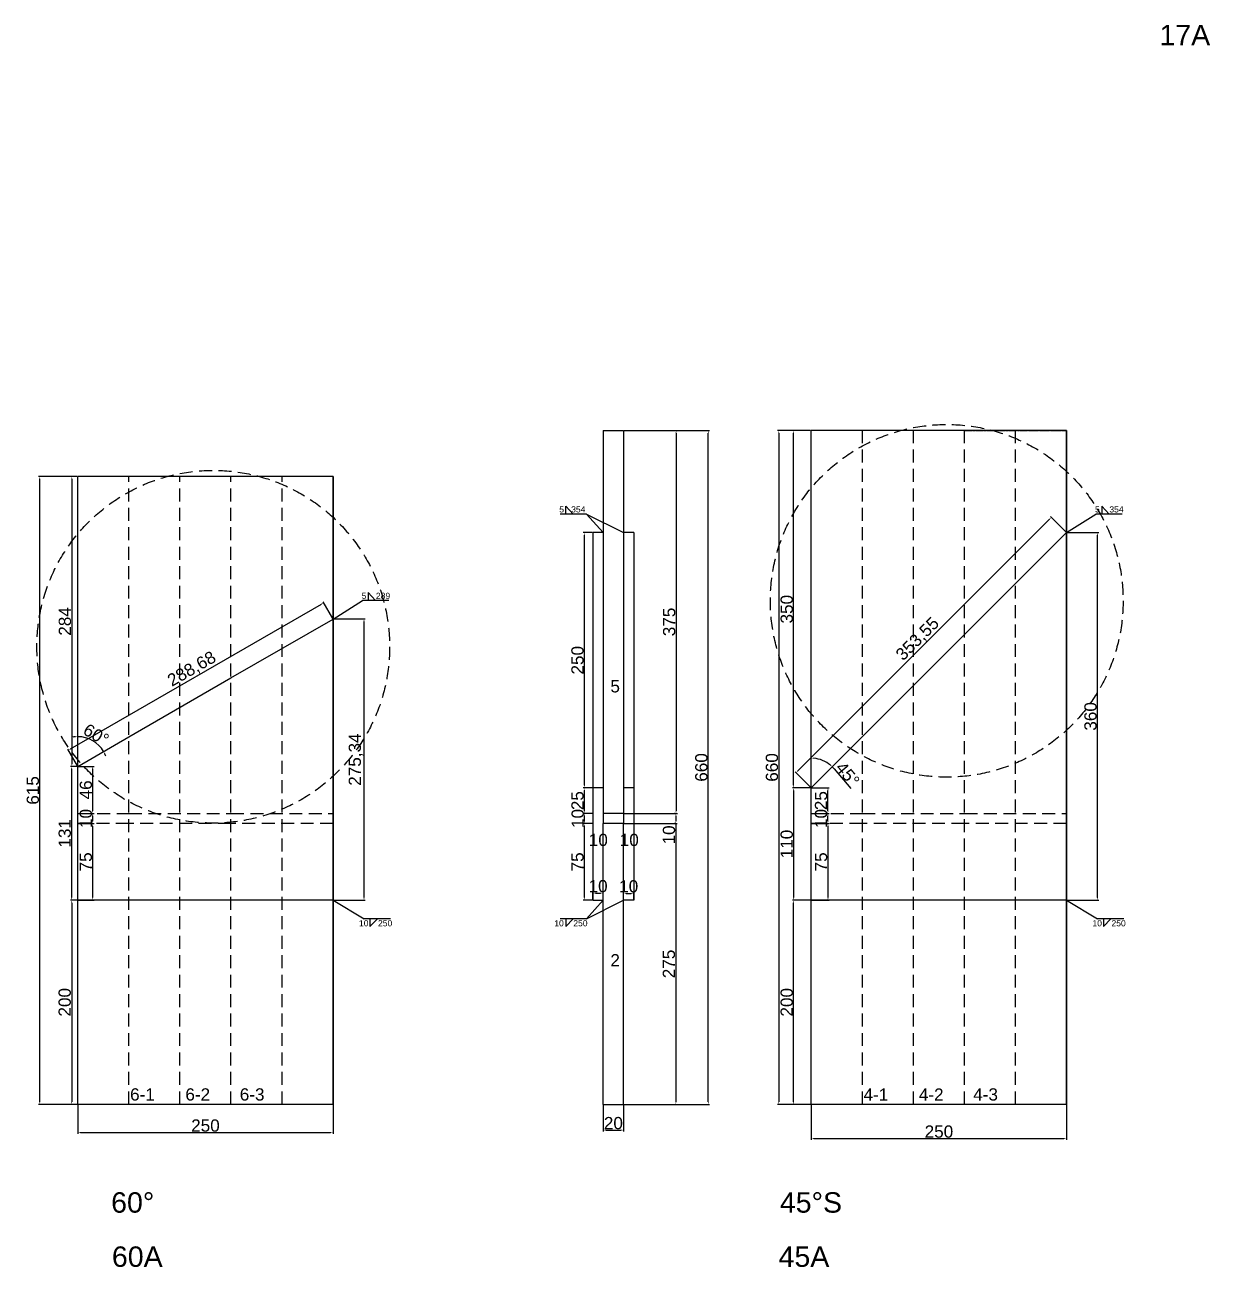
# Model space of a CAD drawing. Header units: millimetres. Extents: x 1455 to 24185, y -7314 to 4772.
# Drawn here: x 16963 to 18124, y 1717 to 2934 of the extents above; entities that cross this region are included whole.
import ezdxf

# ---------------------------------------------------------------- set-up
doc = ezdxf.new("R2010")
doc.units = ezdxf.units.MM
doc.linetypes.add('DASHED', pattern=[19.05, 12.7, -6.35])
doc.linetypes.add('JIS_09_08', pattern=[10.75, 8, -0.55, 0.55, -0.55, 0.55, -0.55])
for name, color, linetype in [('切平处', 3, 'DASHED'), ('尺寸标注', 6, 'Continuous'), ('标号', 4, 'Continuous')]:
    doc.layers.add(name, color=color, linetype=linetype)
doc.styles.get("Standard").update_dxf_attribs({"font": 'arial.ttf'})
doc.dimstyles.new('ISO-25-JHF', dxfattribs={"dimtxt": 12, "dimasz": 2.5, "dimexe": 1.25, "dimexo": 0.625, "dimtad": 1, "dimtxsty": 'Standard', "dimcen": 2.5, "dimadec": 0, "dimazin": 0, "dimtfac": 1, "dimtmove": 0, "dimatfit": 3, "dimfxl": 1, "dimarcsym": 0})

# ---------------------------------------------------------------- blocks, each defined once
blk = doc.blocks.new('*D1366')
at = {"layer": 'Defpoints', "color": 0, "transparency": 16777216}
for p in [(17014.8, 2463.1), (17114.8, 2265.7), (17033.5, 2230.2), (17014.8, 2207.9), (17014.8, 1848.1)]:
    blk.add_point(p, dxfattribs=at)
at = {"layer": '尺寸标注', "color": 0, "lineweight": -2, "transparency": 16777216}
for start, end in [(94.922, 99.8439), (30, 90), (20.1561, 25.078)]:
    blk.add_arc((17014.8, 2207.9), 29.1, start, end, dxfattribs=at)
at = {"layer": '尺寸标注', "color": 0, "transparency": 16777216}
for points in [[(17012.3, 2237.4), (17012.3, 2236.5), (17014.8, 2237)], [(17040.8, 2220.1), (17041.6, 2220.5), (17040, 2222.5)]]:
    blk.add_solid(points, dxfattribs=at)
at = {"layer": '尺寸标注', "color": 0, "transparency": 16777216, "insert": (17032.8, 2239), "char_height": 12, "attachment_point": 5, "rotation": 330}
blk.add_mtext('60°', dxfattribs=at)
blk = doc.blocks.new('*D1367')
at = {"layer": 'Defpoints', "color": 0, "transparency": 16777216}
for p in [(17014.8, 1876.9), (17264.8, 1876.9), (17264.8, 1849.3)]:
    blk.add_point(p, dxfattribs=at)
at = {"layer": '尺寸标注', "color": 0, "lineweight": -2, "transparency": 16777216}
for p, q in [((17014.8, 1876.3), (17014.8, 1848.1)), ((17264.8, 1876.3), (17264.8, 1848.1)), ((17017.3, 1849.3), (17262.3, 1849.3))]:
    blk.add_line(p, q, dxfattribs=at)
at = {"layer": '尺寸标注', "color": 0, "transparency": 16777216}
for points in [[(17017.3, 1849.8), (17017.3, 1848.9), (17014.8, 1849.3)], [(17262.3, 1849.8), (17262.3, 1848.9), (17264.8, 1849.3)]]:
    blk.add_solid(points, dxfattribs=at)
at = {"layer": '尺寸标注', "color": 0, "transparency": 16777216, "insert": (17139.8, 1856.1), "char_height": 12, "attachment_point": 5}
blk.add_mtext('250', dxfattribs=at)
blk = doc.blocks.new('*D1398')
at = {"layer": 'Defpoints', "color": 0, "transparency": 16777216}
for p in [(17264.8, 2352.3), (17295.1, 2352.3), (17264.8, 2076.9)]:
    blk.add_point(p, dxfattribs=at)
at = {"layer": '尺寸标注', "color": 0, "lineweight": -2, "transparency": 16777216}
for p, q in [((17265.4, 2352.3), (17296.3, 2352.3)), ((17295.1, 2079.4), (17295.1, 2349.8)), ((17265.4, 2076.9), (17296.3, 2076.9))]:
    blk.add_line(p, q, dxfattribs=at)
at = {"layer": '尺寸标注', "color": 0, "transparency": 16777216}
for points in [[(17294.6, 2349.8), (17295.5, 2349.8), (17295.1, 2352.3)], [(17294.6, 2079.4), (17295.5, 2079.4), (17295.1, 2076.9)]]:
    blk.add_solid(points, dxfattribs=at)
at = {"layer": '尺寸标注', "color": 0, "transparency": 16777216, "insert": (17287.2, 2214.6), "char_height": 12, "attachment_point": 5, "rotation": 90}
blk.add_mtext('275,34', dxfattribs=at)
blk = doc.blocks.new('*D1399')
at = {"layer": 'Defpoints', "color": 0, "transparency": 16777216}
for p in [(17014.8, 2151.9), (17029.4, 2151.9), (17014.8, 2076.9)]:
    blk.add_point(p, dxfattribs=at)
at = {"layer": '尺寸标注', "color": 0, "lineweight": -2, "transparency": 16777216}
for p, q in [((17015.4, 2151.9), (17030.7, 2151.9)), ((17029.4, 2079.4), (17029.4, 2149.4)), ((17015.4, 2076.9), (17030.7, 2076.9))]:
    blk.add_line(p, q, dxfattribs=at)
at = {"layer": '尺寸标注', "color": 0, "transparency": 16777216}
for points in [[(17029, 2149.4), (17029.8, 2149.4), (17029.4, 2151.9)], [(17029, 2079.4), (17029.8, 2079.4), (17029.4, 2076.9)]]:
    blk.add_solid(points, dxfattribs=at)
at = {"layer": '尺寸标注', "color": 0, "transparency": 16777216, "insert": (17022.7, 2114.4), "char_height": 12, "attachment_point": 5, "rotation": 90}
blk.add_mtext('75', dxfattribs=at)
blk = doc.blocks.new('*D1400')
at = {"layer": 'Defpoints', "color": 0, "transparency": 16777216}
for p in [(17014.8, 2161.9), (17029.4, 2161.9), (17014.8, 2151.9)]:
    blk.add_point(p, dxfattribs=at)
at = {"layer": '尺寸标注', "color": 0, "lineweight": -2, "transparency": 16777216}
for p, q in [((17015.4, 2161.9), (17030.7, 2161.9)), ((17029.4, 2154.4), (17029.4, 2159.4)), ((17015.4, 2151.9), (17030.7, 2151.9))]:
    blk.add_line(p, q, dxfattribs=at)
at = {"layer": '尺寸标注', "color": 0, "transparency": 16777216}
for points in [[(17029, 2159.4), (17029.8, 2159.4), (17029.4, 2161.9)], [(17029, 2154.4), (17029.8, 2154.4), (17029.4, 2151.9)]]:
    blk.add_solid(points, dxfattribs=at)
at = {"layer": '尺寸标注', "color": 0, "transparency": 16777216, "insert": (17022.7, 2156.9), "char_height": 12, "attachment_point": 5, "rotation": 90}
blk.add_mtext('10', dxfattribs=at)
blk = doc.blocks.new('*D1368')
at = {"layer": 'Defpoints', "color": 0, "transparency": 16777216}
for p in [(17014.8, 2207.9), (17029.4, 2207.9), (17014.8, 2161.9)]:
    blk.add_point(p, dxfattribs=at)
at = {"layer": '尺寸标注', "color": 0, "lineweight": -2, "transparency": 16777216}
for p, q in [((17015.4, 2207.9), (17030.7, 2207.9)), ((17029.4, 2164.4), (17029.4, 2205.4)), ((17015.4, 2161.9), (17030.7, 2161.9))]:
    blk.add_line(p, q, dxfattribs=at)
at = {"layer": '尺寸标注', "color": 0, "transparency": 16777216}
for points in [[(17029, 2205.4), (17029.8, 2205.4), (17029.4, 2207.9)], [(17029, 2164.4), (17029.8, 2164.4), (17029.4, 2161.9)]]:
    blk.add_solid(points, dxfattribs=at)
at = {"layer": '尺寸标注', "color": 0, "transparency": 16777216, "insert": (17022.7, 2184.9), "char_height": 12, "attachment_point": 5, "rotation": 90}
blk.add_mtext('46', dxfattribs=at)
blk = doc.blocks.new('*D1369')
at = {"layer": 'Defpoints', "color": 0, "transparency": 16777216}
for p in [(17008.8, 2207.9), (17014.8, 2207.9), (17014.8, 2076.9)]:
    blk.add_point(p, dxfattribs=at)
at = {"layer": '尺寸标注', "color": 0, "lineweight": -2, "transparency": 16777216}
for p, q in [((17014.2, 2207.9), (17007.5, 2207.9)), ((17008.8, 2079.4), (17008.8, 2205.4)), ((17014.2, 2076.9), (17007.5, 2076.9))]:
    blk.add_line(p, q, dxfattribs=at)
at = {"layer": '尺寸标注', "color": 0, "transparency": 16777216}
for points in [[(17008.4, 2205.4), (17009.2, 2205.4), (17008.8, 2207.9)], [(17008.4, 2079.4), (17009.2, 2079.4), (17008.8, 2076.9)]]:
    blk.add_solid(points, dxfattribs=at)
at = {"layer": '尺寸标注', "color": 0, "transparency": 16777216, "insert": (17002, 2142.4), "char_height": 12, "attachment_point": 5, "rotation": 90}
blk.add_mtext('131', dxfattribs=at)
blk = doc.blocks.new('*D1370')
at = {"layer": 'Defpoints', "color": 0, "transparency": 16777216}
for p in [(16977.6, 2491.9), (17014.8, 2491.9), (17014.8, 1876.9)]:
    blk.add_point(p, dxfattribs=at)
at = {"layer": '尺寸标注', "color": 0, "lineweight": -2, "transparency": 16777216}
for p, q in [((17014.2, 2491.9), (16976.3, 2491.9)), ((16977.6, 1879.4), (16977.6, 2489.4)), ((17014.2, 1876.9), (16976.3, 1876.9))]:
    blk.add_line(p, q, dxfattribs=at)
at = {"layer": '尺寸标注', "color": 0, "transparency": 16777216}
for points in [[(16977.1, 2489.4), (16978, 2489.4), (16977.6, 2491.9)], [(16977.1, 1879.4), (16978, 1879.4), (16977.6, 1876.9)]]:
    blk.add_solid(points, dxfattribs=at)
at = {"layer": '尺寸标注', "color": 0, "transparency": 16777216, "insert": (16970.8, 2184.4), "char_height": 12, "attachment_point": 5, "rotation": 90}
blk.add_mtext('615', dxfattribs=at)
blk = doc.blocks.new('*D1410')
at = {"layer": 'Defpoints', "color": 0, "transparency": 16777216}
for p in [(17255.6, 2368.2), (17264.8, 2352.3), (17014.8, 2207.9)]:
    blk.add_point(p, dxfattribs=at)
at = {"layer": '尺寸标注', "color": 0, "lineweight": -2, "transparency": 16777216}
for p, q in [((17007.8, 2225.1), (17253.5, 2366.9)), ((17264.5, 2352.8), (17255, 2369.2)), ((17014.5, 2208.5), (17005, 2224.9))]:
    blk.add_line(p, q, dxfattribs=at)
at = {"layer": '尺寸标注', "color": 0, "transparency": 16777216}
for points in [[(17253.3, 2367.3), (17253.7, 2366.5), (17255.6, 2368.2)], [(17007.6, 2225.4), (17008, 2224.7), (17005.6, 2223.8)]]:
    blk.add_solid(points, dxfattribs=at)
at = {"layer": '尺寸标注', "color": 0, "transparency": 16777216, "insert": (17126.7, 2302.8), "char_height": 12, "attachment_point": 5, "rotation": 30}
blk.add_mtext('288,68', dxfattribs=at)
blk = doc.blocks.new('*D1375')
at = {"layer": 'Defpoints', "color": 0, "transparency": 16777216}
for p in [(17014.8, 2491.9), (17008.9, 2207.9), (17014.8, 2207.9)]:
    blk.add_point(p, dxfattribs=at)
at = {"layer": '尺寸标注', "color": 0, "lineweight": -2, "transparency": 16777216}
for p, q in [((17014.2, 2491.9), (17007.7, 2491.9)), ((17008.9, 2489.4), (17008.9, 2210.4)), ((17014.2, 2207.9), (17007.7, 2207.9))]:
    blk.add_line(p, q, dxfattribs=at)
at = {"layer": '尺寸标注', "color": 0, "transparency": 16777216}
for points in [[(17008.5, 2489.4), (17009.4, 2489.4), (17008.9, 2491.9)], [(17008.5, 2210.4), (17009.4, 2210.4), (17008.9, 2207.9)]]:
    blk.add_solid(points, dxfattribs=at)
at = {"layer": '尺寸标注', "color": 0, "transparency": 16777216, "insert": (17002.2, 2349.9), "char_height": 12, "attachment_point": 5, "rotation": 90}
blk.add_mtext('284', dxfattribs=at)
blk = doc.blocks.new('*D1411')
at = {"layer": 'Defpoints', "color": 0, "transparency": 16777216}
for p in [(17014.8, 2076.9), (17008.8, 1876.9), (17014.8, 1876.9)]:
    blk.add_point(p, dxfattribs=at)
at = {"layer": '尺寸标注', "color": 0, "lineweight": -2, "transparency": 16777216}
for p, q in [((17014.2, 2076.9), (17007.5, 2076.9)), ((17008.8, 2074.4), (17008.8, 1879.4)), ((17014.2, 1876.9), (17007.5, 1876.9))]:
    blk.add_line(p, q, dxfattribs=at)
at = {"layer": '尺寸标注', "color": 0, "transparency": 16777216}
for points in [[(17008.4, 2074.4), (17009.2, 2074.4), (17008.8, 2076.9)], [(17008.4, 1879.4), (17009.2, 1879.4), (17008.8, 1876.9)]]:
    blk.add_solid(points, dxfattribs=at)
at = {"layer": '尺寸标注', "color": 0, "transparency": 16777216, "insert": (17002, 1976.9), "char_height": 12, "attachment_point": 5, "rotation": 90}
blk.add_mtext('200', dxfattribs=at)
blk = doc.blocks.new('*D1412')
at = {"layer": 'Defpoints', "color": 0, "transparency": 16777216}
for p in [(17529.3, 1876.9), (17549.3, 1876.9), (17549.3, 1851.7)]:
    blk.add_point(p, dxfattribs=at)
at = {"layer": '尺寸标注', "color": 0, "lineweight": -2, "transparency": 16777216}
for p, q in [((17529.3, 1876.3), (17529.3, 1850.5)), ((17549.3, 1876.3), (17549.3, 1850.5)), ((17531.8, 1851.7), (17546.8, 1851.7))]:
    blk.add_line(p, q, dxfattribs=at)
at = {"layer": '尺寸标注', "color": 0, "transparency": 16777216}
for points in [[(17531.8, 1852.2), (17531.8, 1851.3), (17529.3, 1851.7)], [(17546.8, 1852.2), (17546.8, 1851.3), (17549.3, 1851.7)]]:
    blk.add_solid(points, dxfattribs=at)
at = {"layer": '尺寸标注', "color": 0, "transparency": 16777216, "insert": (17539.3, 1858.5), "char_height": 12, "attachment_point": 5}
blk.add_mtext('20', dxfattribs=at)
blk = doc.blocks.new('*D1413')
at = {"layer": 'Defpoints', "color": 0, "transparency": 16777216}
for p in [(17529.3, 2083.8), (17519.3, 2076.9), (17529.3, 2076.9)]:
    blk.add_point(p, dxfattribs=at)
at = {"layer": '尺寸标注', "color": 0, "lineweight": -2, "transparency": 16777216}
for p, q in [((17519.3, 2077.6), (17519.3, 2085.1)), ((17521.8, 2083.8), (17526.8, 2083.8)), ((17529.3, 2077.6), (17529.3, 2085.1))]:
    blk.add_line(p, q, dxfattribs=at)
at = {"layer": '尺寸标注', "color": 0, "transparency": 16777216}
for points in [[(17521.8, 2084.2), (17521.8, 2083.4), (17519.3, 2083.8)], [(17526.8, 2084.2), (17526.8, 2083.4), (17529.3, 2083.8)]]:
    blk.add_solid(points, dxfattribs=at)
at = {"layer": '尺寸标注', "color": 0, "transparency": 16777216, "insert": (17524.3, 2090.6), "char_height": 12, "attachment_point": 5}
blk.add_mtext('10', dxfattribs=at)
blk = doc.blocks.new('*D1414')
at = {"layer": 'Defpoints', "color": 0, "transparency": 16777216}
for p in [(17559.3, 2083.6), (17549.3, 2076.9), (17559.3, 2076.9)]:
    blk.add_point(p, dxfattribs=at)
at = {"layer": '尺寸标注', "color": 0, "lineweight": -2, "transparency": 16777216}
for p, q in [((17549.3, 2077.6), (17549.3, 2084.9)), ((17551.8, 2083.6), (17556.8, 2083.6)), ((17559.3, 2077.6), (17559.3, 2084.9))]:
    blk.add_line(p, q, dxfattribs=at)
at = {"layer": '尺寸标注', "color": 0, "transparency": 16777216}
for points in [[(17551.8, 2084), (17551.8, 2083.2), (17549.3, 2083.6)], [(17556.8, 2084), (17556.8, 2083.2), (17559.3, 2083.6)]]:
    blk.add_solid(points, dxfattribs=at)
at = {"layer": '尺寸标注', "color": 0, "transparency": 16777216, "insert": (17554.3, 2090.4), "char_height": 12, "attachment_point": 5}
blk.add_mtext('10', dxfattribs=at)
blk = doc.blocks.new('*D1376')
at = {"layer": 'Defpoints', "color": 0, "transparency": 16777216}
for p in [(17549.3, 2536.9), (17549.3, 2161.9), (17600.7, 2161.9)]:
    blk.add_point(p, dxfattribs=at)
at = {"layer": '尺寸标注', "color": 0, "lineweight": -2, "transparency": 16777216}
for p, q in [((17549.9, 2536.9), (17602, 2536.9)), ((17600.7, 2534.4), (17600.7, 2164.4)), ((17549.9, 2161.9), (17602, 2161.9))]:
    blk.add_line(p, q, dxfattribs=at)
at = {"layer": '尺寸标注', "color": 0, "transparency": 16777216}
for points in [[(17600.3, 2534.4), (17601.1, 2534.4), (17600.7, 2536.9)], [(17600.3, 2164.4), (17601.1, 2164.4), (17600.7, 2161.9)]]:
    blk.add_solid(points, dxfattribs=at)
at = {"layer": '尺寸标注', "color": 0, "transparency": 16777216, "insert": (17594, 2349.4), "char_height": 12, "attachment_point": 5, "rotation": 90}
blk.add_mtext('375', dxfattribs=at)
blk = doc.blocks.new('*D1377')
at = {"layer": 'Defpoints', "color": 0, "transparency": 16777216}
for p in [(17600.7, 2161.9), (17600.5, 2151.9), (17600.7, 2151.9)]:
    blk.add_point(p, dxfattribs=at)
at = {"layer": '尺寸标注', "color": 0, "lineweight": -2, "transparency": 16777216}
for p, q in [((17600.1, 2161.9), (17599.3, 2161.9)), ((17600.5, 2159.4), (17600.5, 2154.4)), ((17600.1, 2151.9), (17599.3, 2151.9)), ((17600.5, 2151.9), (17600.5, 2132.2))]:
    blk.add_line(p, q, dxfattribs=at)
at = {"layer": '尺寸标注', "color": 0, "transparency": 16777216}
for points in [[(17600.1, 2159.4), (17600.9, 2159.4), (17600.5, 2161.9)], [(17600.1, 2154.4), (17600.9, 2154.4), (17600.5, 2151.9)]]:
    blk.add_solid(points, dxfattribs=at)
at = {"layer": '尺寸标注', "color": 0, "transparency": 16777216, "insert": (17593.8, 2140.8), "char_height": 12, "attachment_point": 5, "rotation": 90}
blk.add_mtext('10', dxfattribs=at)
blk = doc.blocks.new('*D1415')
at = {"layer": 'Defpoints', "color": 0, "transparency": 16777216}
for p in [(17549.3, 2536.9), (17632.2, 2536.9), (17549.3, 1876.9)]:
    blk.add_point(p, dxfattribs=at)
at = {"layer": '尺寸标注', "color": 0, "lineweight": -2, "transparency": 16777216}
for p, q in [((17549.9, 2536.9), (17633.5, 2536.9)), ((17632.2, 1879.4), (17632.2, 2534.4)), ((17549.9, 1876.9), (17633.5, 1876.9))]:
    blk.add_line(p, q, dxfattribs=at)
at = {"layer": '尺寸标注', "color": 0, "transparency": 16777216}
for points in [[(17631.8, 2534.4), (17632.7, 2534.4), (17632.2, 2536.9)], [(17631.8, 1879.4), (17632.7, 1879.4), (17632.2, 1876.9)]]:
    blk.add_solid(points, dxfattribs=at)
at = {"layer": '尺寸标注', "color": 0, "transparency": 16777216, "insert": (17625.5, 2206.9), "char_height": 12, "attachment_point": 5, "rotation": 90}
blk.add_mtext('660', dxfattribs=at)
blk = doc.blocks.new('*D1416')
at = {"layer": 'Defpoints', "color": 0, "transparency": 16777216}
for p in [(17549.3, 2151.9), (17549.3, 1876.9), (17600.5, 1876.9)]:
    blk.add_point(p, dxfattribs=at)
at = {"layer": '尺寸标注', "color": 0, "lineweight": -2, "transparency": 16777216}
for p, q in [((17549.9, 2151.9), (17601.7, 2151.9)), ((17600.5, 2149.4), (17600.5, 1879.4)), ((17549.9, 1876.9), (17601.7, 1876.9))]:
    blk.add_line(p, q, dxfattribs=at)
at = {"layer": '尺寸标注', "color": 0, "transparency": 16777216}
for points in [[(17600.1, 2149.4), (17600.9, 2149.4), (17600.5, 2151.9)], [(17600.1, 1879.4), (17600.9, 1879.4), (17600.5, 1876.9)]]:
    blk.add_solid(points, dxfattribs=at)
at = {"layer": '尺寸标注', "color": 0, "transparency": 16777216, "insert": (17593.7, 2014.4), "char_height": 12, "attachment_point": 5, "rotation": 90}
blk.add_mtext('275', dxfattribs=at)
blk = doc.blocks.new('*D1417')
at = {"layer": 'Defpoints', "color": 0, "transparency": 16777216}
for p in [(17510.9, 2151.9), (17519.3, 2151.9), (17519.3, 2076.9)]:
    blk.add_point(p, dxfattribs=at)
at = {"layer": '尺寸标注', "color": 0, "lineweight": -2, "transparency": 16777216}
for p, q in [((17518.6, 2151.9), (17509.7, 2151.9)), ((17510.9, 2079.4), (17510.9, 2149.4)), ((17518.6, 2076.9), (17509.7, 2076.9))]:
    blk.add_line(p, q, dxfattribs=at)
at = {"layer": '尺寸标注', "color": 0, "transparency": 16777216}
for points in [[(17510.5, 2149.4), (17511.3, 2149.4), (17510.9, 2151.9)], [(17510.5, 2079.4), (17511.3, 2079.4), (17510.9, 2076.9)]]:
    blk.add_solid(points, dxfattribs=at)
at = {"layer": '尺寸标注', "color": 0, "transparency": 16777216, "insert": (17504.2, 2114.4), "char_height": 12, "attachment_point": 5, "rotation": 90}
blk.add_mtext('75', dxfattribs=at)
blk = doc.blocks.new('*D1418')
at = {"layer": 'Defpoints', "color": 0, "transparency": 16777216}
for p in [(17511, 2186.9), (17519.3, 2186.9), (17519.3, 2161.9)]:
    blk.add_point(p, dxfattribs=at)
at = {"layer": '尺寸标注', "color": 0, "lineweight": -2, "transparency": 16777216}
for p, q in [((17518.6, 2186.9), (17509.7, 2186.9)), ((17511, 2164.4), (17511, 2184.4)), ((17518.6, 2161.9), (17509.7, 2161.9))]:
    blk.add_line(p, q, dxfattribs=at)
at = {"layer": '尺寸标注', "color": 0, "transparency": 16777216}
for points in [[(17510.6, 2184.4), (17511.4, 2184.4), (17511, 2186.9)], [(17510.6, 2164.4), (17511.4, 2164.4), (17511, 2161.9)]]:
    blk.add_solid(points, dxfattribs=at)
at = {"layer": '尺寸标注', "color": 0, "transparency": 16777216, "insert": (17504.2, 2174.4), "char_height": 12, "attachment_point": 5, "rotation": 90}
blk.add_mtext('25', dxfattribs=at)
blk = doc.blocks.new('*D1378')
at = {"layer": 'Defpoints', "color": 0, "transparency": 16777216}
for p in [(17511.1, 2161.9), (17519.3, 2161.9), (17519.3, 2151.9)]:
    blk.add_point(p, dxfattribs=at)
at = {"layer": '尺寸标注', "color": 0, "lineweight": -2, "transparency": 16777216}
for p, q in [((17518.6, 2161.9), (17509.9, 2161.9)), ((17511.1, 2154.4), (17511.1, 2159.4)), ((17518.6, 2151.9), (17509.9, 2151.9))]:
    blk.add_line(p, q, dxfattribs=at)
at = {"layer": '尺寸标注', "color": 0, "transparency": 16777216}
for points in [[(17510.7, 2159.4), (17511.6, 2159.4), (17511.1, 2161.9)], [(17510.7, 2154.4), (17511.6, 2154.4), (17511.1, 2151.9)]]:
    blk.add_solid(points, dxfattribs=at)
at = {"layer": '尺寸标注', "color": 0, "transparency": 16777216, "insert": (17504.4, 2156.9), "char_height": 12, "attachment_point": 5, "rotation": 90}
blk.add_mtext('10', dxfattribs=at)
blk = doc.blocks.new('*D1379')
at = {"layer": 'Defpoints', "color": 0, "transparency": 16777216}
for p in [(17733.1, 2486.9), (17833.1, 2286.9), (17740.6, 2215.1), (17733.1, 2186.9), (17733.1, 1826.9)]:
    blk.add_point(p, dxfattribs=at)
at = {"layer": '尺寸标注', "color": 0, "lineweight": -2, "transparency": 16777216}
blk.add_line((17755.4, 2205.7), (17771.7, 2186.3), dxfattribs=at)
for start, end in [(49.922, 85.078), (40.078, 45)]:
    blk.add_arc((17733.1, 2186.9), 29.1, start, end, dxfattribs=at)
at = {"layer": '尺寸标注', "color": 0, "transparency": 16777216}
for points in [[(17735.6, 2215.5), (17735.6, 2216.4), (17733.1, 2216)], [(17752.1, 2209.5), (17751.6, 2208.9), (17753.7, 2207.5)]]:
    blk.add_solid(points, dxfattribs=at)
at = {"layer": '尺寸标注', "color": 0, "transparency": 16777216, "insert": (17768.7, 2200.3), "char_height": 12, "attachment_point": 5, "rotation": 310.078}
blk.add_mtext('45°', dxfattribs=at)
blk = doc.blocks.new('*D1380')
at = {"layer": 'Defpoints', "color": 0, "transparency": 16777216}
for p in [(17733.1, 1876.9), (17983.1, 1876.9), (17983.1, 1843.4)]:
    blk.add_point(p, dxfattribs=at)
at = {"layer": '尺寸标注', "color": 0, "lineweight": -2, "transparency": 16777216}
for p, q in [((17733.1, 1876.3), (17733.1, 1842.2)), ((17983.1, 1876.3), (17983.1, 1842.2)), ((17735.6, 1843.4), (17980.6, 1843.4))]:
    blk.add_line(p, q, dxfattribs=at)
at = {"layer": '尺寸标注', "color": 0, "transparency": 16777216}
for points in [[(17735.6, 1843.9), (17735.6, 1843), (17733.1, 1843.4)], [(17980.6, 1843.9), (17980.6, 1843), (17983.1, 1843.4)]]:
    blk.add_solid(points, dxfattribs=at)
at = {"layer": '尺寸标注', "color": 0, "transparency": 16777216, "insert": (17858.1, 1850.2), "char_height": 12, "attachment_point": 5}
blk.add_mtext('250', dxfattribs=at)
blk = doc.blocks.new('*D1419')
at = {"layer": 'Defpoints', "color": 0, "transparency": 16777216}
for p in [(17733.1, 2536.9), (17701.3, 1876.9), (17733.1, 1876.9)]:
    blk.add_point(p, dxfattribs=at)
at = {"layer": '尺寸标注', "color": 0, "lineweight": -2, "transparency": 16777216}
for p, q in [((17732.5, 2536.9), (17700.1, 2536.9)), ((17701.3, 2534.4), (17701.3, 1879.4)), ((17732.5, 1876.9), (17700.1, 1876.9))]:
    blk.add_line(p, q, dxfattribs=at)
at = {"layer": '尺寸标注', "color": 0, "transparency": 16777216}
for points in [[(17700.9, 2534.4), (17701.7, 2534.4), (17701.3, 2536.9)], [(17700.9, 1879.4), (17701.7, 1879.4), (17701.3, 1876.9)]]:
    blk.add_solid(points, dxfattribs=at)
at = {"layer": '尺寸标注', "color": 0, "transparency": 16777216, "insert": (17694.6, 2206.9), "char_height": 12, "attachment_point": 5, "rotation": 90}
blk.add_mtext('660', dxfattribs=at)
blk = doc.blocks.new('*D1420')
at = {"layer": 'Defpoints', "color": 0, "transparency": 16777216}
for p in [(17983.1, 2436.9), (18013.4, 2436.9), (17983.1, 2076.9)]:
    blk.add_point(p, dxfattribs=at)
at = {"layer": '尺寸标注', "color": 0, "lineweight": -2, "transparency": 16777216}
for p, q in [((17983.7, 2436.9), (18014.6, 2436.9)), ((18013.4, 2079.4), (18013.4, 2434.4)), ((17983.7, 2076.9), (18014.6, 2076.9))]:
    blk.add_line(p, q, dxfattribs=at)
at = {"layer": '尺寸标注', "color": 0, "transparency": 16777216}
for points in [[(18012.9, 2434.4), (18013.8, 2434.4), (18013.4, 2436.9)], [(18012.9, 2079.4), (18013.8, 2079.4), (18013.4, 2076.9)]]:
    blk.add_solid(points, dxfattribs=at)
at = {"layer": '尺寸标注', "color": 0, "transparency": 16777216, "insert": (18006.6, 2256.9), "char_height": 12, "attachment_point": 5, "rotation": 90}
blk.add_mtext('360', dxfattribs=at)
blk = doc.blocks.new('*D1421')
at = {"layer": 'Defpoints', "color": 0, "transparency": 16777216}
for p in [(17733.1, 2186.9), (17715.8, 2076.9), (17733.1, 2076.9)]:
    blk.add_point(p, dxfattribs=at)
at = {"layer": '尺寸标注', "color": 0, "lineweight": -2, "transparency": 16777216}
for p, q in [((17732.5, 2186.9), (17714.6, 2186.9)), ((17715.8, 2184.4), (17715.8, 2079.4)), ((17732.5, 2076.9), (17714.6, 2076.9))]:
    blk.add_line(p, q, dxfattribs=at)
at = {"layer": '尺寸标注', "color": 0, "transparency": 16777216}
for points in [[(17715.4, 2184.4), (17716.3, 2184.4), (17715.8, 2186.9)], [(17715.4, 2079.4), (17716.3, 2079.4), (17715.8, 2076.9)]]:
    blk.add_solid(points, dxfattribs=at)
at = {"layer": '尺寸标注', "color": 0, "transparency": 16777216, "insert": (17709.1, 2131.9), "char_height": 12, "attachment_point": 5, "rotation": 90}
blk.add_mtext('110', dxfattribs=at)
blk = doc.blocks.new('*D1422')
at = {"layer": 'Defpoints', "color": 0, "transparency": 16777216}
for p in [(17733.1, 2151.9), (17733.1, 2076.9), (17749.4, 2076.9)]:
    blk.add_point(p, dxfattribs=at)
at = {"layer": '尺寸标注', "color": 0, "lineweight": -2, "transparency": 16777216}
for p, q in [((17733.7, 2151.9), (17750.7, 2151.9)), ((17749.4, 2149.4), (17749.4, 2079.4)), ((17733.7, 2076.9), (17750.7, 2076.9))]:
    blk.add_line(p, q, dxfattribs=at)
at = {"layer": '尺寸标注', "color": 0, "transparency": 16777216}
for points in [[(17749, 2149.4), (17749.9, 2149.4), (17749.4, 2151.9)], [(17749, 2079.4), (17749.9, 2079.4), (17749.4, 2076.9)]]:
    blk.add_solid(points, dxfattribs=at)
at = {"layer": '尺寸标注', "color": 0, "transparency": 16777216, "insert": (17742.7, 2114.4), "char_height": 12, "attachment_point": 5, "rotation": 90}
blk.add_mtext('75', dxfattribs=at)
blk = doc.blocks.new('*D1423')
at = {"layer": 'Defpoints', "color": 0, "transparency": 16777216}
for p in [(17733.1, 2161.9), (17749.4, 2161.9), (17733.1, 2151.9)]:
    blk.add_point(p, dxfattribs=at)
at = {"layer": '尺寸标注', "color": 0, "lineweight": -2, "transparency": 16777216}
for p, q in [((17733.7, 2161.9), (17750.7, 2161.9)), ((17749.4, 2154.4), (17749.4, 2159.4)), ((17733.7, 2151.9), (17750.7, 2151.9))]:
    blk.add_line(p, q, dxfattribs=at)
at = {"layer": '尺寸标注', "color": 0, "transparency": 16777216}
for points in [[(17749, 2159.4), (17749.9, 2159.4), (17749.4, 2161.9)], [(17749, 2154.4), (17749.9, 2154.4), (17749.4, 2151.9)]]:
    blk.add_solid(points, dxfattribs=at)
at = {"layer": '尺寸标注', "color": 0, "transparency": 16777216, "insert": (17742.7, 2156.9), "char_height": 12, "attachment_point": 5, "rotation": 90}
blk.add_mtext('10', dxfattribs=at)
blk = doc.blocks.new('*D1381')
at = {"layer": 'Defpoints', "color": 0, "transparency": 16777216}
for p in [(17733.1, 2186.9), (17749.4, 2186.9), (17733.1, 2161.9)]:
    blk.add_point(p, dxfattribs=at)
at = {"layer": '尺寸标注', "color": 0, "lineweight": -2, "transparency": 16777216}
for p, q in [((17733.7, 2186.9), (17750.7, 2186.9)), ((17749.4, 2164.4), (17749.4, 2184.4)), ((17733.7, 2161.9), (17750.7, 2161.9))]:
    blk.add_line(p, q, dxfattribs=at)
at = {"layer": '尺寸标注', "color": 0, "transparency": 16777216}
for points in [[(17749, 2184.4), (17749.9, 2184.4), (17749.4, 2186.9)], [(17749, 2164.4), (17749.9, 2164.4), (17749.4, 2161.9)]]:
    blk.add_solid(points, dxfattribs=at)
at = {"layer": '尺寸标注', "color": 0, "transparency": 16777216, "insert": (17742.7, 2174.4), "char_height": 12, "attachment_point": 5, "rotation": 90}
blk.add_mtext('25', dxfattribs=at)
blk = doc.blocks.new('*D1424')
at = {"layer": 'Defpoints', "color": 0, "transparency": 16777216}
for p in [(17715.8, 2076.9), (17733.1, 2076.9), (17733.1, 1876.9)]:
    blk.add_point(p, dxfattribs=at)
at = {"layer": '尺寸标注', "color": 0, "lineweight": -2, "transparency": 16777216}
for p, q in [((17732.5, 2076.9), (17714.6, 2076.9)), ((17715.8, 1879.4), (17715.8, 2074.4)), ((17732.5, 1876.9), (17714.6, 1876.9))]:
    blk.add_line(p, q, dxfattribs=at)
at = {"layer": '尺寸标注', "color": 0, "transparency": 16777216}
for points in [[(17715.4, 2074.4), (17716.3, 2074.4), (17715.8, 2076.9)], [(17715.4, 1879.4), (17716.3, 1879.4), (17715.8, 1876.9)]]:
    blk.add_solid(points, dxfattribs=at)
at = {"layer": '尺寸标注', "color": 0, "transparency": 16777216, "insert": (17709.1, 1976.9), "char_height": 12, "attachment_point": 5, "rotation": 90}
blk.add_mtext('200', dxfattribs=at)
blk = doc.blocks.new('*D1382')
at = {"layer": 'Defpoints', "color": 0, "transparency": 16777216}
for p in [(17715.8, 2536.9), (17733.1, 2536.9), (17733.1, 2186.9)]:
    blk.add_point(p, dxfattribs=at)
at = {"layer": '尺寸标注', "color": 0, "lineweight": -2, "transparency": 16777216}
for p, q in [((17732.5, 2536.9), (17714.6, 2536.9)), ((17715.8, 2189.4), (17715.8, 2534.4)), ((17732.5, 2186.9), (17714.6, 2186.9))]:
    blk.add_line(p, q, dxfattribs=at)
at = {"layer": '尺寸标注', "color": 0, "transparency": 16777216}
for points in [[(17715.4, 2534.4), (17716.3, 2534.4), (17715.8, 2536.9)], [(17715.4, 2189.4), (17716.3, 2189.4), (17715.8, 2186.9)]]:
    blk.add_solid(points, dxfattribs=at)
at = {"layer": '尺寸标注', "color": 0, "transparency": 16777216, "insert": (17709.1, 2361.9), "char_height": 12, "attachment_point": 5, "rotation": 90}
blk.add_mtext('350', dxfattribs=at)
blk = doc.blocks.new('*D1425')
at = {"layer": 'Defpoints', "color": 0, "transparency": 16777216}
for p in [(17968.2, 2451.8), (17983.1, 2436.9), (17733.1, 2186.9)]:
    blk.add_point(p, dxfattribs=at)
at = {"layer": '尺寸标注', "color": 0, "lineweight": -2, "transparency": 16777216}
for p, q in [((17720, 2203.6), (17966.5, 2450)), ((17982.7, 2437.4), (17967.4, 2452.7)), ((17732.7, 2187.4), (17717.4, 2202.7))]:
    blk.add_line(p, q, dxfattribs=at)
at = {"layer": '尺寸标注', "color": 0, "transparency": 16777216}
for points in [[(17966.2, 2450.3), (17966.8, 2449.7), (17968.2, 2451.8)], [(17719.7, 2203.9), (17720.3, 2203.3), (17718.2, 2201.8)]]:
    blk.add_solid(points, dxfattribs=at)
at = {"layer": '尺寸标注', "color": 0, "transparency": 16777216, "insert": (17837.7, 2332.3), "char_height": 12, "attachment_point": 5, "rotation": 45}
blk.add_mtext('353,55', dxfattribs=at)
blk = doc.blocks.new('*D1426')
at = {"layer": 'Defpoints', "color": 0, "transparency": 16777216}
for p in [(17511, 2436.9), (17519.3, 2436.9), (17519.3, 2186.9)]:
    blk.add_point(p, dxfattribs=at)
at = {"layer": '尺寸标注', "color": 0, "lineweight": -2, "transparency": 16777216}
for p, q in [((17518.6, 2436.9), (17509.7, 2436.9)), ((17511, 2189.4), (17511, 2434.4)), ((17518.6, 2186.9), (17509.7, 2186.9))]:
    blk.add_line(p, q, dxfattribs=at)
at = {"layer": '尺寸标注', "color": 0, "transparency": 16777216}
for points in [[(17510.6, 2434.4), (17511.4, 2434.4), (17511, 2436.9)], [(17510.6, 2189.4), (17511.4, 2189.4), (17511, 2186.9)]]:
    blk.add_solid(points, dxfattribs=at)
at = {"layer": '尺寸标注', "color": 0, "transparency": 16777216, "insert": (17504.2, 2311.9), "char_height": 12, "attachment_point": 5, "rotation": 90}
blk.add_mtext('250', dxfattribs=at)

msp = doc.modelspace()

# ---------------------------------------------------------------- linework, layer by layer
for p, q in [((17529.253, 2536.937), (17549.253, 2536.937)), ((17529.253, 2536.937), (17529.253, 2161.937)), ((17549.253, 2536.937), (17549.253, 2161.937)), ((17733.111, 1876.937), (17733.111, 2536.937)), ((17983.111, 2536.937), (17733.111, 2536.937)), ((17983.111, 2536.937), (17983.111, 1876.937)), ((17983.111, 1876.937), (17983.111, 2536.937)), ((17014.819, 1876.937), (17014.819, 2491.937)), ((17264.819, 2491.937), (17014.819, 2491.937)), ((17264.819, 2491.937), (17264.819, 1876.937)), ((17264.819, 1876.937), (17264.819, 2491.937)), ((17519.253, 2436.937), (17519.253, 2076.937)), ((17529.253, 2436.937), (17519.253, 2436.937)), ((17559.253, 2436.937), (17549.253, 2436.937)), ((17559.253, 2436.937), (17559.253, 2076.937)), ((17733.111, 2186.937), (17983.111, 2436.937)), ((17164.819, 2294.54), (17264.819, 2352.275)), ((17064.819, 2236.805), (17164.819, 2294.54)), ((17014.819, 2207.937), (17064.819, 2236.805)), ((17529.253, 2186.937), (17519.253, 2186.937)), ((17559.253, 2186.937), (17549.253, 2186.937)), ((17549.253, 2161.937), (17529.253, 2161.937)), ((17529.253, 2161.937), (17529.253, 2151.937)), ((17549.253, 2161.937), (17549.253, 2151.937)), ((17549.253, 2151.937), (17529.253, 2151.937)), ((17529.253, 1876.937), (17529.253, 2151.937)), ((17549.253, 1876.937), (17549.253, 2151.937)), ((17064.819, 2076.937), (17014.819, 2076.937)), ((17164.819, 2076.937), (17064.819, 2076.937)), ((17264.819, 2076.937), (17164.819, 2076.937)), ((17519.253, 2076.937), (17529.253, 2076.937)), ((17559.253, 2076.937), (17549.253, 2076.937)), ((17783.111, 2076.937), (17733.111, 2076.937)), ((17883.111, 2076.937), (17783.111, 2076.937)), ((17983.111, 2076.937), (17883.111, 2076.937)), ((17064.819, 1876.937), (17014.819, 1876.937)), ((17164.819, 1876.937), (17064.819, 1876.937)), ((17264.819, 1876.937), (17164.819, 1876.937)), ((17529.253, 1876.937), (17549.253, 1876.937)), ((17783.111, 1876.937), (17733.111, 1876.937)), ((17883.111, 1876.937), (17783.111, 1876.937)), ((17983.111, 1876.937), (17883.111, 1876.937))]:
    msp.add_line(p, q)
at = {"linetype": 'DASHED'}
for p, q in [((17783.111, 1876.937), (17783.111, 2536.937)), ((17833.111, 1876.937), (17833.111, 2536.937)), ((17883.111, 1876.937), (17883.111, 2536.937)), ((17933.111, 1876.937), (17933.111, 2536.937)), ((17064.819, 1876.937), (17064.819, 2491.937)), ((17114.819, 1876.937), (17114.819, 2491.937)), ((17164.819, 1876.937), (17164.819, 2491.937)), ((17214.819, 1876.937), (17214.819, 2491.937)), ((17014.819, 2161.937), (17064.819, 2161.937)), ((17064.819, 2161.937), (17164.819, 2161.937)), ((17164.819, 2161.937), (17264.819, 2161.937)), ((17733.111, 2161.937), (17783.111, 2161.937)), ((17783.111, 2161.937), (17883.111, 2161.937)), ((17883.111, 2161.937), (17983.111, 2161.937)), ((17064.819, 2151.937), (17014.819, 2151.937)), ((17164.819, 2151.937), (17064.819, 2151.937)), ((17264.819, 2151.937), (17164.819, 2151.937)), ((17783.111, 2151.937), (17733.111, 2151.937)), ((17883.111, 2151.937), (17783.111, 2151.937)), ((17983.111, 2151.937), (17883.111, 2151.937))]:
    msp.add_line(p, q, dxfattribs=at)
at = {"linetype": 'JIS_09_08'}
msp.add_line((17883.111, 2536.937), (17983.111, 2536.937), dxfattribs=at)
at = {"layer": '切平处'}
for centre in [(17865.756, 2370.099), (17147.464, 2325.099)]:
    msp.add_circle(centre, 172.72, dxfattribs=at)
at = {"layer": '尺寸标注'}
for p, q in [((17492.748, 2455.127), (17492.748, 2462.891)), ((17492.748, 2462.891), (17499.98, 2455.127)), ((18017.518, 2462.891), (18024.75, 2455.127)), ((18017.518, 2462.891), (18017.518, 2455.127)), ((17512.861, 2455.127), (17487.098, 2455.127)), ((17529.253, 2436.937), (17512.861, 2455.127)), ((17512.861, 2455.127), (17549.253, 2436.937)), ((17983.111, 2436.937), (18011.869, 2455.127)), ((18037.632, 2455.127), (18011.869, 2455.127)), ((17299.226, 2378.229), (17306.458, 2370.464)), ((17299.226, 2378.229), (17299.226, 2370.464)), ((17264.819, 2352.275), (17293.576, 2370.464)), ((17319.339, 2370.464), (17293.576, 2370.464)), ((17014.819, 2207.937), (17013.947, 2207.937)), ((17264.819, 2076.937), (17295.269, 2058.747)), ((17529.253, 2076.937), (17512.861, 2058.747)), ((17512.861, 2058.747), (17549.253, 2076.937)), ((17983.111, 2076.937), (18013.561, 2058.747)), ((17321.032, 2058.747), (17295.269, 2058.747)), ((17300.919, 2058.747), (17300.919, 2050.983)), ((17300.919, 2050.983), (17308.15, 2058.747)), ((17512.861, 2058.747), (17487.098, 2058.747)), ((17492.748, 2058.747), (17492.748, 2050.983)), ((17492.748, 2050.983), (17499.98, 2058.747)), ((18039.324, 2058.747), (18013.561, 2058.747)), ((18019.211, 2058.747), (18019.211, 2050.983)), ((18019.211, 2050.983), (18026.443, 2058.747))]:
    msp.add_line(p, q, dxfattribs=at)

# ---------------------------------------------------------------- texts
at = {"char_height": 20, "attachment_point": 1}
for s, insert in [('60° ', (17047.442, 1790.831)), ('45°S ', (17702.346, 1790.831))]:
    msp.add_mtext_dynamic_manual_height_columns(s, width=70.10425, gutter_width=12.5, heights=[0], dxfattribs=dict(at, insert=insert))
at = {"layer": '尺寸标注', "char_height": 6}
for s, insert, attachment_point in [('5   354', (17486.278, 2462.644), 1), ('5    354', (18011.049, 2462.644), 1), ('5    289', (17292.756, 2377.982), 1), ('10    250', (17290.162, 2051.23), 7), ('\\pt0;10    250', (17481.407, 2051.23), 7), ('10    250', (18008.454, 2051.23), 7)]:
    msp.add_mtext_dynamic_manual_height_columns(s, width=68.30832, gutter_width=12.5, heights=[0], dxfattribs=dict(at, insert=insert, attachment_point=attachment_point))
at = {"layer": '标号'}
for s, insert, char_height, attachment_point in [('17A', (18074.082, 2934.217), 20, 1), ('5', (17536.389, 2280.226), 12, 7), ('10 ', (17515.225, 2129.77), 12, 7), ('10 ', (17545.54, 2129.77), 12, 7), ('2 ', (17536.389, 2012.053), 12, 7), ('6-1 ', (17065.999, 1880.474), 12, 7), ('6-2 ', (17120.143, 1880.474), 12, 7), ('6-3 ', (17173.408, 1880.474), 12, 7), ('4-1 ', (17784.292, 1880.474), 12, 7), ('4-2 ', (17838.435, 1880.474), 12, 7), ('4-3 ', (17891.701, 1880.474), 12, 7), ('60A', (17048.193, 1737.759), 20, 1), ('45A', (17701.078, 1737.759), 20, 1)]:
    msp.add_mtext_dynamic_manual_height_columns(s, width=70.10425, gutter_width=12.5, heights=[0], dxfattribs=dict(at, insert=insert, char_height=char_height, attachment_point=attachment_point))

# ---------------------------------------------------------------- dimensions: what is measured, and where the dimension line sits
at = {"layer": '尺寸标注'}
for p1, p2, distance, picture, middle in [((17549.253, 2536.937), (17549.253, 2161.937), 51.469, '*D1376', (17593.966, 2349.437)), ((17549.253, 1876.937), (17549.253, 2536.937), -82.995, '*D1415', (17625.496, 2206.937)), ((17733.111, 2536.937), (17733.111, 1876.937), -31.786, '*D1419', (17694.573, 2206.937)), ((17733.111, 2186.937), (17733.111, 2536.937), 17.275, '*D1382', (17709.08, 2361.937)), ((17014.819, 1876.937), (17014.819, 2491.937), 37.259, '*D1370', (16970.808, 2184.437)), ((17014.819, 2491.937), (17014.819, 2207.937), -5.871, '*D1375', (17002.196, 2349.937)), ((17733.111, 2186.937), (17983.111, 2436.937), 21.02, '*D1425', (17837.707, 2332.342)), ((17519.253, 2186.937), (17519.253, 2436.937), 8.269, '*D1426', (17504.232, 2311.937)), ((17983.111, 2076.937), (17983.111, 2436.937), -30.24, '*D1420', (18006.595, 2256.937)), ((17014.819, 2207.937), (17264.819, 2352.275), 18.338, '*D1410', (17126.731, 2302.774)), ((17264.819, 2076.937), (17264.819, 2352.275), -30.24, '*D1398', (17287.222, 2214.606)), ((17014.819, 2076.937), (17014.819, 2207.937), 6.034, '*D1369', (17002.029, 2142.437)), ((17014.819, 2161.937), (17014.819, 2207.937), -14.585, '*D1368', (17022.652, 2184.937)), ((17519.253, 2161.937), (17519.253, 2186.937), 8.269, '*D1418', (17504.232, 2174.437)), ((17733.111, 2186.937), (17733.111, 2076.937), -17.275, '*D1421', (17709.084, 2131.937)), ((17733.111, 2161.937), (17733.111, 2186.937), -16.339, '*D1381', (17742.698, 2174.437)), ((17600.721, 2161.937), (17600.721, 2151.937), -0.208, '*D1377', (17593.761, 2140.803)), ((17014.819, 2076.937), (17014.819, 2151.937), -14.585, '*D1399', (17022.677, 2114.437)), ((17519.253, 2076.937), (17519.253, 2151.937), 8.327, '*D1417', (17504.199, 2114.437)), ((17549.253, 2151.937), (17549.253, 1876.937), 51.227, '*D1416', (17593.727, 2014.437)), ((17733.111, 2151.937), (17733.111, 2076.937), 16.339, '*D1422', (17742.722, 2114.437)), ((17014.819, 2076.937), (17014.819, 1876.937), -6.034, '*D1411', (17002.033, 1976.937)), ((17733.111, 1876.937), (17733.111, 2076.937), 17.275, '*D1424', (17709.084, 1976.937)), ((17014.819, 1876.937), (17264.819, 1876.937), -27.59, '*D1367', (17139.819, 1856.099)), ((17733.111, 1876.937), (17983.111, 1876.937), -33.502, '*D1380', (17858.111, 1850.187))]:
    dim = msp.add_aligned_dim(p1=p1, p2=p2, distance=distance, dimstyle='ISO-25-JHF', dxfattribs=at)
    dim.commit()
    dim.dimension.update_dxf_attribs({"geometry": picture, "text_midpoint": middle})
for base, line1, line2, picture, middle in [((17740.646, 2215.056), ((17733.111, 1826.937), (17733.111, 2486.937)), ((17733.111, 2186.937), (17833.111, 2286.937)), '*D1379', (17768.67, 2200.341)), ((17033.531, 2230.237), ((17014.819, 1848.07), (17014.819, 2463.07)), ((17014.819, 2207.937), (17114.819, 2265.672)), '*D1366', (17032.75, 2238.995))]:
    dim = msp.add_angular_dim_2l(base=base, line1=line1, line2=line2, dimstyle='ISO-25-JHF', dxfattribs=at)
    dim.commit()
    dim.dimension.update_dxf_attribs({"geometry": picture, "text_midpoint": middle})
for base, p1, p2, angle, picture, middle in [((17029.404, 2161.937), (17014.819, 2151.937), (17014.819, 2161.937), 90, '*D1400', (17029.404, 2156.937)), ((17511.135, 2161.937), (17519.253, 2151.937), (17519.253, 2161.937), 90, '*D1378', (17511.135, 2156.937)), ((17749.45, 2161.937), (17733.111, 2151.937), (17733.111, 2161.937), 90, '*D1423', (17749.45, 2156.937)), ((17529.253, 2083.82), (17519.253, 2076.937), (17529.253, 2076.937), 0, '*D1413', (17524.253, 2083.82)), ((17559.253, 2083.606), (17549.253, 2076.937), (17559.253, 2076.937), 0, '*D1414', (17554.253, 2083.606)), ((17549.253, 1851.739), (17529.253, 1876.937), (17549.253, 1876.937), 0, '*D1412', (17539.253, 1851.739))]:
    dim = msp.add_linear_dim(base=base, p1=p1, p2=p2, angle=angle, dimstyle='ISO-25-JHF', dxfattribs=at)
    dim.commit()
    dim.dimension.update_dxf_attribs({"geometry": picture, "text_midpoint": middle, "dimtype": 161})

doc.saveas('drawing.dxf')
